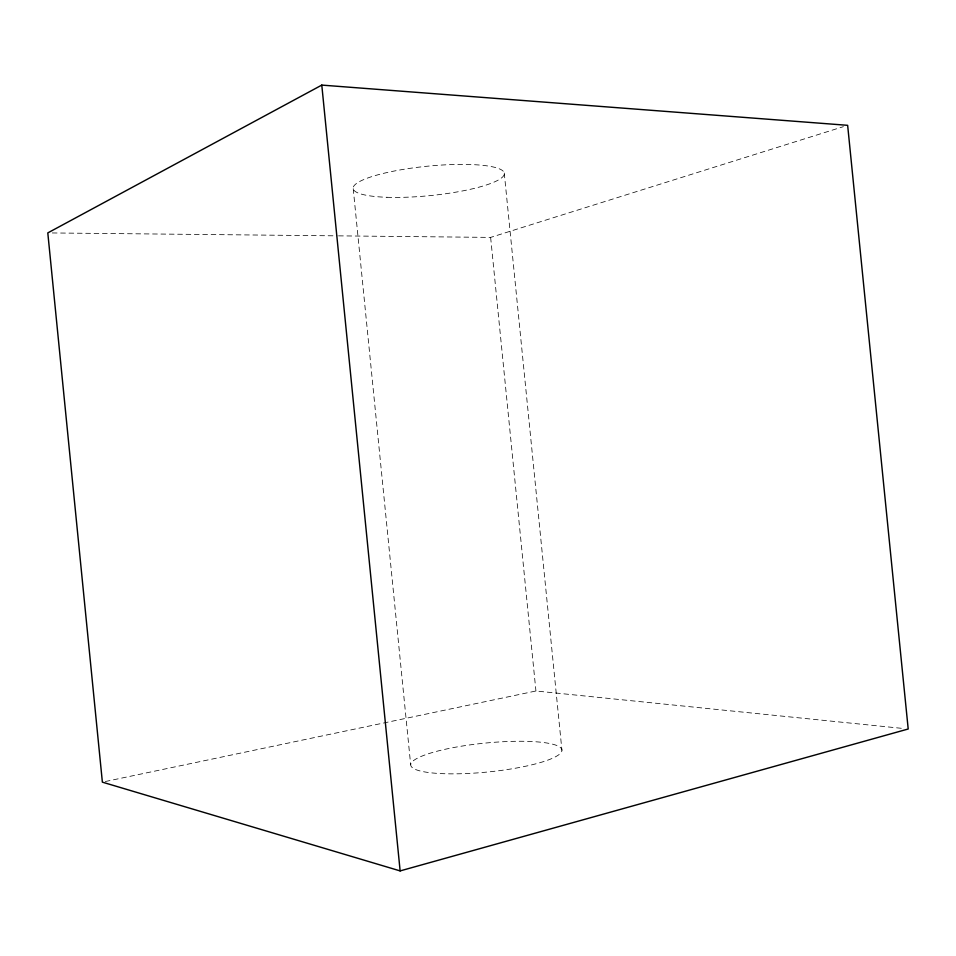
<?xml version="1.0" encoding="UTF-8"?>
<svg xmlns="http://www.w3.org/2000/svg" width="956" height="956" viewBox="0 0 956 956"><rect width="100%" height="100%" fill="white"/><g stroke="black" fill="none" stroke-linecap="round" stroke-linejoin="round"><path stroke-width="0.72" stroke-dasharray="4.78 3.58" d="M338.544 235.857L490.631 237.399L843.383 126.658M105.291 781.53L535.934 690.997L902.273 728.388M52.269 232.953L337.05 235.845M504.266 173.072L561.937 750.305A75.99 14.519 -5.7 0 1 448.4 773.822A75.99 14.519 -5.7 0 1 448.591 748.548A75.99 14.519 -5.7 0 1 561.937 750.305M490.631 237.399L535.934 690.997M353.23 188.726L410.686 764.836M386.929 197.283A75.942 14.758 -5.7 0 0 504.182 174.601A75.942 14.758 -5.7 0 0 395.151 170.849A75.942 14.758 -5.7 0 0 386.929 197.283"/><path stroke-width="1.43" d="M321.79 85.096L47.8 232.906L102.376 782.151L400.134 870.904L908.2 728.998L847.649 125.32L321.79 85.096L400.134 870.904"/></g></svg>
